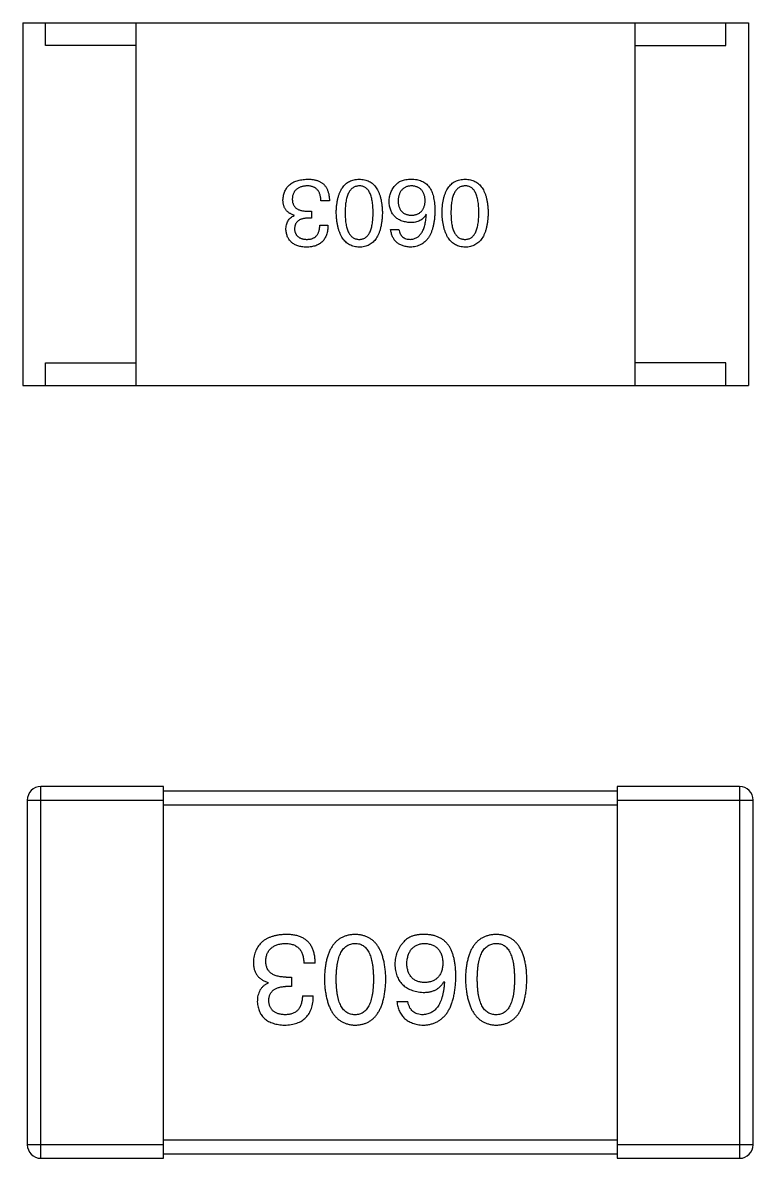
# Model space of a CAD drawing. Header units: millimetres. Extents: x 573 to 698, y 194 to 280.
# Drawn here: x 646.601 to 648.211, y 257.446 to 259.951 of the extents above; entities that cross this region are included whole.
import ezdxf

# ---------------------------------------------------------------- set-up
doc = ezdxf.new("R2010")
doc.units = ezdxf.units.MM
doc.header["$LTSCALE"] = 30.734
doc.layers.get('0').update_dxf_attribs({"linetype": 'CONTINUOUS'})

msp = doc.modelspace()

# ---------------------------------------------------------------- linework, layer by layer
at = {"color": 7, "linetype": 'Continuous'}
for p, q in [((646.6008, 259.9508), (646.6008, 259.1508)), ((646.6008, 259.9508), (648.2008, 259.9508)), ((646.6508, 259.9008), (646.6508, 259.9508)), ((646.8508, 259.1508), (646.8508, 259.9508)), ((647.9508, 259.1508), (647.9508, 259.9508)), ((648.1508, 259.9008), (648.1508, 259.9508)), ((648.2008, 259.9508), (648.2008, 259.1508)), ((646.8508, 259.9008), (646.6508, 259.9008)), ((647.9508, 259.9008), (648.1508, 259.9008)), ((647.2769, 259.558), (647.258, 259.558)), ((647.2285, 259.5351), (647.2375, 259.5351)), ((647.2375, 259.5351), (647.2375, 259.5195)), ((647.199, 259.5253), (647.199, 259.5261)), ((647.2375, 259.5195), (647.2277, 259.5195)), ((647.4904, 259.5269), (647.4896, 259.5277)), ((647.2556, 259.5039), (647.2736, 259.5039)), ((647.4117, 259.4949), (647.4297, 259.4949)), ((646.6508, 259.1508), (646.6508, 259.2008)), ((646.6508, 259.2008), (646.8508, 259.2008)), ((648.1508, 259.2008), (647.9508, 259.2008)), ((648.1508, 259.1508), (648.1508, 259.2008)), ((646.6008, 259.1508), (648.2008, 259.1508)), ((646.6409, 257.4456), (646.6409, 258.2656)), ((646.9109, 258.2656), (646.6409, 258.2656)), ((646.9109, 257.4456), (646.9109, 258.2656)), ((647.9109, 258.2556), (646.9109, 258.2556)), ((647.9109, 258.2656), (647.9109, 257.4456)), ((648.1809, 258.2656), (647.9109, 258.2656)), ((648.1809, 258.2656), (648.1809, 257.4456)), ((646.6109, 258.2356), (646.6109, 257.4756)), ((646.6109, 258.2356), (646.9109, 258.2356)), ((647.9109, 258.2356), (648.2109, 258.2356)), ((648.2109, 257.4756), (648.2109, 258.2356)), ((646.9109, 258.2256), (647.9109, 258.2256)), ((647.2457, 257.876), (647.2205, 257.876)), ((647.1418, 257.8323), (647.1418, 257.8334)), ((647.1812, 257.8454), (647.1932, 257.8454)), ((647.1932, 257.8454), (647.1932, 257.8246)), ((647.5292, 257.8355), (647.5303, 257.8344)), ((647.1932, 257.8246), (647.1801, 257.8246)), ((647.2173, 257.8038), (647.2413, 257.8038)), ((647.4254, 257.7918), (647.4494, 257.7918)), ((647.9109, 257.4856), (646.9109, 257.4856)), ((646.9109, 257.4756), (646.6109, 257.4756)), ((646.9109, 257.4556), (647.9109, 257.4556)), ((648.2109, 257.4756), (647.9109, 257.4756)), ((646.6409, 257.4456), (646.9109, 257.4456)), ((647.9109, 257.4456), (648.1809, 257.4456))]:
    msp.add_line(p, q, dxfattribs=at)
for centre, start, end in [((646.6409, 258.2356), 90, 180), ((648.1809, 258.2356), 0, 90), ((646.6409, 257.4756), 180, 270), ((648.1809, 257.4756), 270, 0)]:
    msp.add_arc(centre, 0.03, start, end, dxfattribs=at)
for points, knots in [([(647.1744, 259.5597), (647.1746, 259.5615), (647.1748, 259.565), (647.1757, 259.57), (647.1769, 259.5747), (647.1786, 259.5791), (647.1806, 259.5832), (647.183, 259.5869), (647.1858, 259.5903), (647.1889, 259.5934), (647.1925, 259.5961), (647.1964, 259.5984), (647.2007, 259.6005), (647.2054, 259.6022), (647.2104, 259.6035), (647.2158, 259.6046), (647.2217, 259.6053), (647.2257, 259.6055), (647.2277, 259.6056)], [0, 0, 0, 0, 0.068236, 0.132937, 0.194125, 0.253174, 0.310181, 0.365986, 0.421096, 0.476216, 0.532352, 0.590232, 0.649824, 0.71274, 0.778406, 0.848058, 0.921922, 1, 1, 1, 1]), ([(647.2269, 259.5908), (647.2257, 259.5907), (647.2233, 259.5906), (647.2198, 259.5901), (647.2166, 259.5894), (647.2136, 259.5885), (647.2108, 259.5874), (647.2082, 259.5861), (647.2058, 259.5846), (647.2037, 259.5829), (647.2018, 259.581), (647.2001, 259.5789), (647.1987, 259.5766), (647.1975, 259.5741), (647.1965, 259.5714), (647.1957, 259.5685), (647.1952, 259.5654), (647.195, 259.5632), (647.1949, 259.5621)], [0, 0, 0, 0, 0.076694, 0.149502, 0.218019, 0.283183, 0.345589, 0.405199, 0.462852, 0.519478, 0.575313, 0.630559, 0.687006, 0.744638, 0.804006, 0.866059, 0.931486, 1, 1, 1, 1]), ([(647.258, 259.558), (647.258, 259.5594), (647.2579, 259.5619), (647.2574, 259.5657), (647.2568, 259.5691), (647.2559, 259.5723), (647.2547, 259.5753), (647.2533, 259.578), (647.2517, 259.5805), (647.2499, 259.5827), (647.2478, 259.5846), (647.2455, 259.5863), (647.243, 259.5877), (647.2402, 259.5888), (647.2372, 259.5897), (647.234, 259.5904), (647.2305, 259.5908), (647.2281, 259.5908), (647.2269, 259.5908)], [0, 0, 0, 0, 0.07723, 0.149593, 0.217944, 0.282232, 0.34411, 0.402297, 0.458791, 0.513966, 0.568538, 0.623291, 0.679957, 0.737243, 0.798142, 0.86118, 0.928728, 1, 1, 1, 1]), ([(647.2277, 259.6056), (647.2291, 259.6056), (647.2318, 259.6055), (647.2358, 259.6053), (647.2395, 259.6049), (647.243, 259.6044), (647.2463, 259.6037), (647.2493, 259.6029), (647.2522, 259.6019), (647.2539, 259.6011), (647.2548, 259.6007)], [0, 0, 0, 0, 0.15115, 0.29371, 0.429149, 0.55661, 0.677302, 0.791017, 0.898045, 1, 1, 1, 1]), ([(647.2548, 259.6007), (647.2556, 259.6002), (647.2574, 259.5994), (647.2598, 259.5979), (647.2621, 259.5962), (647.2642, 259.5943), (647.2661, 259.5923), (647.2679, 259.5901), (647.2695, 259.5877), (647.271, 259.5851), (647.2723, 259.5823), (647.2735, 259.5794), (647.2744, 259.5763), (647.2752, 259.573), (647.2759, 259.5695), (647.2764, 259.5658), (647.2767, 259.562), (647.2768, 259.5594), (647.2769, 259.558)], [0, 0, 0, 0, 0.056906, 0.113264, 0.168825, 0.223843, 0.279195, 0.335267, 0.392098, 0.450414, 0.51054, 0.572219, 0.636652, 0.703156, 0.773102, 0.845505, 0.921063, 1, 1, 1, 1]), ([(647.2918, 259.5318), (647.2919, 259.5348), (647.2921, 259.5405), (647.2929, 259.5488), (647.294, 259.5565), (647.2955, 259.5637), (647.2974, 259.5703), (647.2996, 259.5763), (647.3022, 259.5818), (647.3052, 259.5867), (647.3086, 259.5911), (647.3123, 259.5949), (647.3165, 259.5981), (647.321, 259.6008), (647.3259, 259.6028), (647.3311, 259.6044), (647.3368, 259.6053), (647.3407, 259.6055), (647.3426, 259.6056)], [0, 0, 0, 0, 0.08769, 0.170218, 0.24749, 0.319818, 0.387758, 0.451391, 0.511445, 0.568185, 0.622681, 0.67526, 0.726746, 0.778428, 0.830764, 0.884397, 0.940866, 1, 1, 1, 1]), ([(647.3426, 259.5908), (647.3414, 259.5908), (647.3389, 259.5906), (647.3354, 259.5898), (647.332, 259.5886), (647.329, 259.5869), (647.3261, 259.5848), (647.3236, 259.5822), (647.3212, 259.5791), (647.3192, 259.5756), (647.3173, 259.5717), (647.3158, 259.5673), (647.3144, 259.5625), (647.3134, 259.5572), (647.3125, 259.5515), (647.3119, 259.5453), (647.3116, 259.5387), (647.3115, 259.5342), (647.3115, 259.5318)], [0, 0, 0, 0, 0.050879, 0.099377, 0.146973, 0.193618, 0.240619, 0.289461, 0.34047, 0.395283, 0.453059, 0.515633, 0.582666, 0.655287, 0.732971, 0.815933, 0.905166, 1, 1, 1, 1]), ([(647.3426, 259.6056), (647.3446, 259.6055), (647.3485, 259.6053), (647.3541, 259.6044), (647.3594, 259.6028), (647.3643, 259.6008), (647.3688, 259.5981), (647.373, 259.5949), (647.3767, 259.5911), (647.38, 259.5867), (647.3831, 259.5818), (647.3857, 259.5763), (647.3879, 259.5703), (647.3898, 259.5637), (647.3913, 259.5565), (647.3924, 259.5488), (647.3932, 259.5405), (647.3934, 259.5348), (647.3935, 259.5318)], [0, 0, 0, 0, 0.059135, 0.115606, 0.169241, 0.221578, 0.273261, 0.324749, 0.377329, 0.431642, 0.488541, 0.548597, 0.612232, 0.680174, 0.752504, 0.829777, 0.912307, 1, 1, 1, 1]), ([(647.373, 259.5318), (647.373, 259.5342), (647.3729, 259.5388), (647.3725, 259.5455), (647.372, 259.5517), (647.3712, 259.5575), (647.3701, 259.5628), (647.3688, 259.5677), (647.3673, 259.5721), (647.3655, 259.576), (647.3635, 259.5795), (647.3612, 259.5825), (647.3587, 259.5851), (647.356, 259.5872), (647.353, 259.5889), (647.3497, 259.59), (647.3463, 259.5907), (647.3439, 259.5908), (647.3426, 259.5908)], [0, 0, 0, 0, 0.096457, 0.187288, 0.27178, 0.350132, 0.423455, 0.491343, 0.554037, 0.612253, 0.666313, 0.717038, 0.764921, 0.811214, 0.856775, 0.902988, 0.950234, 1, 1, 1, 1]), ([(647.4084, 259.5564), (647.4085, 259.5582), (647.4086, 259.5616), (647.4092, 259.5667), (647.4104, 259.5716), (647.412, 259.5763), (647.4141, 259.5809), (647.4166, 259.5852), (647.4197, 259.5894), (647.422, 259.592), (647.4232, 259.5933)], [0, 0, 0, 0, 0.12904, 0.253809, 0.377066, 0.499122, 0.621469, 0.744665, 0.870607, 1, 1, 1, 1]), ([(647.4232, 259.5933), (647.4241, 259.5943), (647.426, 259.5965), (647.4295, 259.5991), (647.4334, 259.6013), (647.4378, 259.603), (647.4427, 259.6044), (647.448, 259.6052), (647.4539, 259.6057), (647.4579, 259.6056), (647.46, 259.6056)], [0, 0, 0, 0, 0.105033, 0.21147, 0.321511, 0.438526, 0.563605, 0.698055, 0.843218, 1, 1, 1, 1]), ([(647.4568, 259.5908), (647.4557, 259.5907), (647.4535, 259.5906), (647.4504, 259.59), (647.4475, 259.5892), (647.4448, 259.5882), (647.4423, 259.5869), (647.44, 259.5854), (647.4379, 259.5836), (647.436, 259.5816), (647.4343, 259.5794), (647.4328, 259.5769), (647.4315, 259.5742), (647.4304, 259.5713), (647.4295, 259.5681), (647.4289, 259.5647), (647.4283, 259.561), (647.4282, 259.5585), (647.4281, 259.5572)], [0, 0, 0, 0, 0.066682, 0.130303, 0.190802, 0.248749, 0.30534, 0.361219, 0.415721, 0.471765, 0.528279, 0.586428, 0.64659, 0.710143, 0.776461, 0.846692, 0.921137, 1, 1, 1, 1]), ([(647.4879, 259.558), (647.4878, 259.5593), (647.4877, 259.5619), (647.4871, 259.5655), (647.4864, 259.5689), (647.4854, 259.572), (647.4843, 259.575), (647.4828, 259.5776), (647.4812, 259.5801), (647.4793, 259.5822), (647.4773, 259.5842), (647.475, 259.5859), (647.4725, 259.5873), (647.4698, 259.5885), (647.4668, 259.5895), (647.4637, 259.5902), (647.4603, 259.5907), (647.458, 259.5908), (647.4568, 259.5908)], [0, 0, 0, 0, 0.076467, 0.148148, 0.216496, 0.280559, 0.342274, 0.401168, 0.458322, 0.514073, 0.569257, 0.62465, 0.68124, 0.739113, 0.799947, 0.862804, 0.929597, 1, 1, 1, 1]), ([(647.46, 259.6056), (647.4621, 259.6055), (647.4661, 259.6052), (647.4719, 259.6041), (647.4774, 259.6026), (647.4824, 259.6004), (647.4871, 259.5976), (647.4913, 259.5943), (647.4953, 259.5904), (647.4975, 259.5874), (647.4986, 259.5859)], [0, 0, 0, 0, 0.137449, 0.267856, 0.393219, 0.514735, 0.63397, 0.753734, 0.874967, 1, 1, 1, 1]), ([(647.4986, 259.5859), (647.4994, 259.5843), (647.5012, 259.5811), (647.5034, 259.5759), (647.5052, 259.5702), (647.5066, 259.5641), (647.5078, 259.5575), (647.5086, 259.5504), (647.5092, 259.5429), (647.5092, 259.5377), (647.5092, 259.5351)], [0, 0, 0, 0, 0.101889, 0.209155, 0.322694, 0.442863, 0.569758, 0.70479, 0.848502, 1, 1, 1, 1]), ([(647.525, 259.5318), (647.5251, 259.5348), (647.5253, 259.5405), (647.526, 259.5488), (647.5271, 259.5565), (647.5287, 259.5637), (647.5305, 259.5703), (647.5328, 259.5763), (647.5354, 259.5818), (647.5384, 259.5867), (647.5417, 259.5911), (647.5455, 259.5949), (647.5496, 259.5981), (647.5542, 259.6008), (647.559, 259.6028), (647.5643, 259.6044), (647.5699, 259.6053), (647.5738, 259.6055), (647.5758, 259.6056)], [0, 0, 0, 0, 0.08769, 0.170218, 0.24749, 0.319818, 0.387758, 0.451391, 0.511445, 0.568185, 0.622681, 0.67526, 0.726746, 0.778428, 0.830764, 0.884397, 0.940866, 1, 1, 1, 1]), ([(647.5758, 259.5908), (647.5745, 259.5908), (647.5721, 259.5906), (647.5685, 259.5898), (647.5652, 259.5886), (647.5621, 259.5869), (647.5593, 259.5848), (647.5567, 259.5822), (647.5544, 259.5791), (647.5523, 259.5756), (647.5505, 259.5717), (647.5489, 259.5673), (647.5476, 259.5625), (647.5465, 259.5572), (647.5457, 259.5515), (647.5451, 259.5453), (647.5447, 259.5387), (647.5447, 259.5342), (647.5447, 259.5318)], [0, 0, 0, 0, 0.050879, 0.099377, 0.146973, 0.193618, 0.240619, 0.289461, 0.34047, 0.395283, 0.453059, 0.515633, 0.582666, 0.655287, 0.732971, 0.815933, 0.905166, 1, 1, 1, 1]), ([(647.5758, 259.6056), (647.5778, 259.6055), (647.5817, 259.6053), (647.5873, 259.6044), (647.5925, 259.6028), (647.5974, 259.6008), (647.602, 259.5981), (647.6061, 259.5949), (647.6099, 259.5911), (647.6132, 259.5867), (647.6162, 259.5818), (647.6188, 259.5763), (647.6211, 259.5703), (647.6229, 259.5637), (647.6245, 259.5565), (647.6255, 259.5488), (647.6263, 259.5405), (647.6265, 259.5348), (647.6266, 259.5318)], [0, 0, 0, 0, 0.059135, 0.115606, 0.169241, 0.221578, 0.273261, 0.324749, 0.377329, 0.431642, 0.488541, 0.548597, 0.612232, 0.680174, 0.752504, 0.829777, 0.912307, 1, 1, 1, 1]), ([(647.6061, 259.5318), (647.6061, 259.5342), (647.6061, 259.5388), (647.6057, 259.5455), (647.6051, 259.5517), (647.6043, 259.5575), (647.6032, 259.5628), (647.602, 259.5677), (647.6004, 259.5721), (647.5986, 259.576), (647.5966, 259.5795), (647.5944, 259.5825), (647.5919, 259.5851), (647.5891, 259.5872), (647.5861, 259.5889), (647.5829, 259.59), (647.5794, 259.5907), (647.577, 259.5908), (647.5758, 259.5908)], [0, 0, 0, 0, 0.096457, 0.187288, 0.27178, 0.350132, 0.423455, 0.491343, 0.554037, 0.612253, 0.666313, 0.717038, 0.764921, 0.811214, 0.856775, 0.902988, 0.950234, 1, 1, 1, 1]), ([(647.199, 259.5261), (647.198, 259.5264), (647.1961, 259.527), (647.1933, 259.5281), (647.1907, 259.5295), (647.1883, 259.5309), (647.1861, 259.5325), (647.184, 259.5342), (647.1822, 259.5361), (647.1805, 259.5381), (647.1791, 259.5403), (647.1778, 259.5427), (647.1768, 259.5451), (647.1759, 259.5478), (647.1752, 259.5505), (647.1748, 259.5535), (647.1745, 259.5565), (647.1744, 259.5586), (647.1744, 259.5597)], [0, 0, 0, 0, 0.069445, 0.136039, 0.200011, 0.261745, 0.322328, 0.381403, 0.438864, 0.496655, 0.554398, 0.612391, 0.672266, 0.733005, 0.79604, 0.861293, 0.928785, 1, 1, 1, 1]), ([(647.1949, 259.5621), (647.1949, 259.561), (647.195, 259.5589), (647.1954, 259.5558), (647.1961, 259.553), (647.197, 259.5503), (647.1981, 259.5479), (647.1996, 259.5456), (647.2013, 259.5436), (647.2033, 259.5418), (647.2056, 259.5402), (647.2081, 259.5388), (647.2108, 259.5377), (647.2139, 259.5367), (647.2172, 259.536), (647.2207, 259.5355), (647.2245, 259.5351), (647.2272, 259.5351), (647.2285, 259.5351)], [0, 0, 0, 0, 0.066518, 0.129194, 0.188613, 0.245254, 0.300032, 0.353805, 0.407079, 0.461108, 0.516272, 0.574141, 0.634837, 0.699275, 0.767504, 0.840272, 0.917505, 1, 1, 1, 1]), ([(647.4576, 259.5261), (647.4587, 259.5261), (647.461, 259.5262), (647.4643, 259.5267), (647.4674, 259.5274), (647.4702, 259.5283), (647.4729, 259.5295), (647.4753, 259.5309), (647.4775, 259.5326), (647.4795, 259.5345), (647.4814, 259.5366), (647.4829, 259.5389), (647.4843, 259.5415), (647.4855, 259.5444), (647.4864, 259.5475), (647.4872, 259.5508), (647.4877, 259.5543), (647.4878, 259.5568), (647.4879, 259.558)], [0, 0, 0, 0, 0.070453, 0.136523, 0.199866, 0.260392, 0.318446, 0.374657, 0.430182, 0.485556, 0.541071, 0.598396, 0.657208, 0.718642, 0.783247, 0.851631, 0.923928, 1, 1, 1, 1]), ([(647.4551, 259.5097), (647.4533, 259.5099), (647.4497, 259.5102), (647.4446, 259.5111), (647.4398, 259.5122), (647.4353, 259.5138), (647.4312, 259.5156), (647.4274, 259.5177), (647.424, 259.5202), (647.4209, 259.523), (647.4181, 259.526), (647.4157, 259.5295), (647.4136, 259.5332), (647.4118, 259.5372), (647.4105, 259.5416), (647.4094, 259.5462), (647.4087, 259.5512), (647.4085, 259.5546), (647.4084, 259.5564)], [0, 0, 0, 0, 0.074228, 0.144548, 0.211288, 0.274576, 0.335162, 0.393915, 0.450599, 0.506657, 0.562409, 0.618617, 0.676096, 0.735061, 0.79654, 0.860906, 0.928473, 1, 1, 1, 1]), ([(647.4281, 259.5572), (647.4282, 259.556), (647.4283, 259.5536), (647.4288, 259.5502), (647.4296, 259.5469), (647.4305, 259.5439), (647.4316, 259.5412), (647.4329, 259.5386), (647.4345, 259.5363), (647.4362, 259.5342), (647.4382, 259.5324), (647.4404, 259.5308), (647.4427, 259.5294), (647.4453, 259.5283), (647.4481, 259.5274), (647.4511, 259.5267), (647.4543, 259.5262), (647.4565, 259.5261), (647.4576, 259.5261)], [0, 0, 0, 0, 0.076288, 0.14871, 0.216387, 0.281386, 0.342528, 0.402111, 0.4591, 0.514852, 0.569974, 0.625644, 0.682226, 0.740156, 0.800362, 0.863471, 0.930116, 1, 1, 1, 1]), ([(647.5092, 259.5351), (647.5091, 259.5319), (647.5089, 259.5258), (647.5081, 259.517), (647.507, 259.5087), (647.5053, 259.5011), (647.5034, 259.494), (647.501, 259.4875), (647.4982, 259.4816), (647.495, 259.4763), (647.4914, 259.4716), (647.4874, 259.4675), (647.483, 259.4639), (647.4782, 259.4611), (647.473, 259.4588), (647.4674, 259.4571), (647.4614, 259.456), (647.4572, 259.4557), (647.4551, 259.4556)], [0, 0, 0, 0, 0.087517, 0.169686, 0.246944, 0.319347, 0.387088, 0.450961, 0.511075, 0.567974, 0.622351, 0.675039, 0.726853, 0.778688, 0.83093, 0.884738, 0.941043, 1, 1, 1, 1]), ([(647.181, 259.4941), (647.181, 259.4959), (647.1811, 259.4995), (647.182, 259.5046), (647.1834, 259.5092), (647.1854, 259.5134), (647.1879, 259.5171), (647.1911, 259.5204), (647.1948, 259.5231), (647.1976, 259.5245), (647.199, 259.5253)], [0, 0, 0, 0, 0.143686, 0.277942, 0.40333, 0.521785, 0.638573, 0.755208, 0.874773, 1, 1, 1, 1]), ([(647.2277, 259.5195), (647.2266, 259.5195), (647.2245, 259.5194), (647.2214, 259.519), (647.2185, 259.5185), (647.2158, 259.5178), (647.2134, 259.5169), (647.2111, 259.5158), (647.2091, 259.5146), (647.2072, 259.5132), (647.2055, 259.5116), (647.2041, 259.5099), (647.2029, 259.5079), (647.2018, 259.5058), (647.201, 259.5036), (647.2004, 259.5011), (647.2, 259.4985), (647.1999, 259.4967), (647.1998, 259.4957)], [0, 0, 0, 0, 0.079415, 0.154091, 0.22508, 0.29186, 0.355026, 0.415127, 0.472418, 0.528511, 0.583551, 0.638361, 0.693547, 0.750023, 0.807857, 0.868401, 0.932259, 1, 1, 1, 1]), ([(647.3426, 259.4556), (647.3407, 259.4557), (647.3369, 259.4559), (647.3313, 259.457), (647.3261, 259.4587), (647.3213, 259.4608), (647.3168, 259.4636), (647.3127, 259.467), (647.309, 259.471), (647.3056, 259.4755), (647.3026, 259.4806), (647.3, 259.4862), (647.2977, 259.4924), (647.2958, 259.4992), (647.2943, 259.5066), (647.2931, 259.5145), (647.2922, 259.5229), (647.292, 259.5288), (647.2918, 259.5318)], [0, 0, 0, 0, 0.057415, 0.112361, 0.16496, 0.216437, 0.267441, 0.318839, 0.371478, 0.426325, 0.483626, 0.544235, 0.608673, 0.677374, 0.750405, 0.828394, 0.911525, 1, 1, 1, 1]), ([(647.3115, 259.5318), (647.3115, 259.5294), (647.3116, 259.5248), (647.3119, 259.5181), (647.3125, 259.5119), (647.3134, 259.5061), (647.3145, 259.5008), (647.3158, 259.4959), (647.3174, 259.4915), (647.3192, 259.4876), (647.3213, 259.4841), (647.3236, 259.4811), (647.3262, 259.4785), (647.3289, 259.4764), (647.332, 259.4748), (647.3354, 259.4736), (647.3389, 259.4729), (647.3414, 259.4728), (647.3426, 259.4728)], [0, 0, 0, 0, 0.095719, 0.185854, 0.269738, 0.347952, 0.420315, 0.487894, 0.550245, 0.608186, 0.662454, 0.713283, 0.761375, 0.808209, 0.854301, 0.901312, 0.949396, 1, 1, 1, 1]), ([(647.3426, 259.4728), (647.3439, 259.4728), (647.3463, 259.4729), (647.3497, 259.4736), (647.353, 259.4748), (647.356, 259.4764), (647.3587, 259.4785), (647.3612, 259.4811), (647.3635, 259.4841), (647.3655, 259.4876), (647.3673, 259.4915), (647.3688, 259.4959), (647.3701, 259.5008), (647.3712, 259.5061), (647.372, 259.5119), (647.3725, 259.5181), (647.3729, 259.5248), (647.373, 259.5294), (647.373, 259.5318)], [0, 0, 0, 0, 0.049764, 0.097007, 0.143217, 0.188577, 0.235116, 0.282997, 0.333719, 0.387776, 0.445989, 0.508679, 0.576563, 0.649481, 0.728235, 0.812722, 0.903548, 1, 1, 1, 1]), ([(647.3935, 259.5318), (647.3934, 259.5288), (647.3932, 259.5229), (647.3924, 259.5143), (647.3913, 259.5063), (647.3898, 259.4989), (647.3879, 259.4921), (647.3857, 259.4858), (647.3831, 259.4802), (647.3801, 259.4751), (647.3767, 259.4706), (647.373, 259.4666), (647.3688, 259.4633), (647.3643, 259.4605), (647.3594, 259.4584), (647.3542, 259.4568), (647.3485, 259.4558), (647.3446, 259.4557), (647.3426, 259.4556)], [0, 0, 0, 0, 0.088823, 0.172287, 0.250296, 0.323438, 0.392244, 0.456221, 0.516635, 0.573871, 0.628, 0.680335, 0.731489, 0.782557, 0.834044, 0.886738, 0.942089, 1, 1, 1, 1]), ([(647.4896, 259.5277), (647.4887, 259.5263), (647.487, 259.5235), (647.4838, 259.5197), (647.4802, 259.5166), (647.476, 259.514), (647.4714, 259.5121), (647.4664, 259.5107), (647.4609, 259.5098), (647.4571, 259.5097), (647.4551, 259.5097)], [0, 0, 0, 0, 0.122276, 0.239997, 0.35611, 0.473903, 0.59404, 0.720428, 0.855383, 1, 1, 1, 1]), ([(647.4551, 259.4728), (647.4564, 259.4729), (647.459, 259.4731), (647.4626, 259.474), (647.4661, 259.4751), (647.4693, 259.4768), (647.4724, 259.4787), (647.4751, 259.4811), (647.4777, 259.484), (647.48, 259.4871), (647.4821, 259.4908), (647.484, 259.4948), (647.4856, 259.4991), (647.487, 259.5039), (647.4882, 259.5091), (647.4892, 259.5147), (647.4899, 259.5207), (647.4902, 259.5248), (647.4904, 259.5269)], [0, 0, 0, 0, 0.054741, 0.107075, 0.158339, 0.208382, 0.258772, 0.310045, 0.362765, 0.417822, 0.475982, 0.537466, 0.602901, 0.673037, 0.747247, 0.826291, 0.910782, 1, 1, 1, 1]), ([(647.5758, 259.4556), (647.5738, 259.4557), (647.57, 259.4559), (647.5645, 259.457), (647.5593, 259.4587), (647.5544, 259.4608), (647.55, 259.4636), (647.5459, 259.467), (647.5422, 259.471), (647.5388, 259.4755), (647.5358, 259.4806), (647.5331, 259.4862), (647.5309, 259.4924), (647.529, 259.4992), (647.5274, 259.5066), (647.5262, 259.5145), (647.5254, 259.5229), (647.5251, 259.5288), (647.525, 259.5318)], [0, 0, 0, 0, 0.057415, 0.112361, 0.16496, 0.216437, 0.267441, 0.318839, 0.371478, 0.426325, 0.483626, 0.544235, 0.608673, 0.677374, 0.750405, 0.828394, 0.911525, 1, 1, 1, 1]), ([(647.5447, 259.5318), (647.5447, 259.5294), (647.5447, 259.5248), (647.5451, 259.5181), (647.5457, 259.5119), (647.5465, 259.5061), (647.5476, 259.5008), (647.5489, 259.4959), (647.5505, 259.4915), (647.5523, 259.4876), (647.5544, 259.4841), (647.5567, 259.4811), (647.5593, 259.4785), (647.5621, 259.4764), (647.5652, 259.4748), (647.5685, 259.4736), (647.5721, 259.4729), (647.5745, 259.4728), (647.5758, 259.4728)], [0, 0, 0, 0, 0.095719, 0.185854, 0.269738, 0.347952, 0.420315, 0.487894, 0.550245, 0.608186, 0.662454, 0.713283, 0.761375, 0.808209, 0.854301, 0.901312, 0.949396, 1, 1, 1, 1]), ([(647.5758, 259.4728), (647.577, 259.4728), (647.5794, 259.4729), (647.5829, 259.4736), (647.5861, 259.4748), (647.5891, 259.4764), (647.5919, 259.4785), (647.5944, 259.4811), (647.5966, 259.4841), (647.5986, 259.4876), (647.6004, 259.4915), (647.602, 259.4959), (647.6032, 259.5008), (647.6043, 259.5061), (647.6051, 259.5119), (647.6057, 259.5181), (647.6061, 259.5248), (647.6061, 259.5294), (647.6061, 259.5318)], [0, 0, 0, 0, 0.049764, 0.097007, 0.143217, 0.188577, 0.235116, 0.282997, 0.333719, 0.387776, 0.445989, 0.508679, 0.576563, 0.649481, 0.728235, 0.812722, 0.903548, 1, 1, 1, 1]), ([(647.6266, 259.5318), (647.6265, 259.5288), (647.6263, 259.5229), (647.6256, 259.5143), (647.6245, 259.5063), (647.6229, 259.4989), (647.6211, 259.4921), (647.6188, 259.4858), (647.6162, 259.4802), (647.6132, 259.4751), (647.6099, 259.4706), (647.6061, 259.4666), (647.602, 259.4633), (647.5975, 259.4605), (647.5926, 259.4584), (647.5873, 259.4568), (647.5817, 259.4558), (647.5778, 259.4557), (647.5758, 259.4556)], [0, 0, 0, 0, 0.088823, 0.172287, 0.250296, 0.323438, 0.392244, 0.456221, 0.516635, 0.573871, 0.628, 0.680335, 0.731489, 0.782557, 0.834044, 0.886738, 0.942089, 1, 1, 1, 1]), ([(647.2261, 259.4556), (647.2243, 259.4557), (647.221, 259.4558), (647.2161, 259.4565), (647.2116, 259.4573), (647.2073, 259.4586), (647.2034, 259.46), (647.1998, 259.4617), (647.1965, 259.4637), (647.1935, 259.466), (647.1908, 259.4685), (647.1884, 259.4714), (647.1864, 259.4745), (647.1846, 259.4779), (647.1833, 259.4815), (647.1822, 259.4855), (647.1814, 259.4897), (647.1811, 259.4926), (647.181, 259.4941)], [0, 0, 0, 0, 0.077845, 0.151584, 0.221397, 0.287366, 0.350104, 0.410398, 0.467998, 0.524388, 0.579979, 0.635152, 0.690917, 0.747936, 0.806661, 0.867861, 0.932479, 1, 1, 1, 1]), ([(647.1998, 259.4957), (647.1999, 259.4949), (647.2001, 259.4931), (647.2006, 259.4906), (647.2012, 259.4882), (647.2021, 259.486), (647.2031, 259.484), (647.2044, 259.4821), (647.2058, 259.4804), (647.2074, 259.4789), (647.2092, 259.4775), (647.2112, 259.4764), (647.2133, 259.4753), (647.2157, 259.4745), (647.2182, 259.4738), (647.221, 259.4733), (647.2239, 259.4729), (647.2259, 259.4728), (647.2269, 259.4728)], [0, 0, 0, 0, 0.067655, 0.132224, 0.194132, 0.253145, 0.309858, 0.366002, 0.421361, 0.47702, 0.532632, 0.590536, 0.65067, 0.713258, 0.779588, 0.848803, 0.921949, 1, 1, 1, 1]), ([(647.2736, 259.5039), (647.2736, 259.502), (647.2734, 259.4983), (647.2728, 259.4929), (647.2718, 259.4878), (647.2704, 259.4831), (647.2687, 259.4788), (647.2666, 259.4749), (647.2642, 259.4712), (647.2614, 259.468), (647.2582, 259.4652), (647.2547, 259.4627), (647.2508, 259.4606), (647.2465, 259.4588), (647.2419, 259.4574), (647.2369, 259.4565), (647.2316, 259.4558), (647.228, 259.4556), (647.2261, 259.4556)], [0, 0, 0, 0, 0.074804, 0.144899, 0.211458, 0.274554, 0.334363, 0.392059, 0.448123, 0.503024, 0.558154, 0.613471, 0.670844, 0.729926, 0.792003, 0.857405, 0.926768, 1, 1, 1, 1]), ([(647.2269, 259.4728), (647.228, 259.4728), (647.2302, 259.4729), (647.2334, 259.4732), (647.2364, 259.4738), (647.2391, 259.4747), (647.2417, 259.4758), (647.244, 259.4771), (647.2461, 259.4787), (647.248, 259.4806), (647.2497, 259.4826), (647.2512, 259.485), (647.2525, 259.4875), (647.2535, 259.4904), (647.2544, 259.4934), (647.255, 259.4967), (647.2554, 259.5003), (647.2555, 259.5027), (647.2556, 259.5039)], [0, 0, 0, 0, 0.069877, 0.136363, 0.198671, 0.257968, 0.315462, 0.370709, 0.425568, 0.479847, 0.535753, 0.592303, 0.651386, 0.713311, 0.778642, 0.84836, 0.921866, 1, 1, 1, 1]), ([(647.4551, 259.4556), (647.4535, 259.4557), (647.4504, 259.456), (647.4459, 259.4567), (647.4417, 259.4576), (647.4377, 259.4589), (647.434, 259.4604), (647.4306, 259.4622), (647.4274, 259.4643), (647.4245, 259.4666), (647.422, 259.4692), (647.4197, 259.4721), (647.4176, 259.4752), (647.4159, 259.4786), (647.4144, 259.4823), (647.4132, 259.4863), (647.4122, 259.4905), (647.4119, 259.4934), (647.4117, 259.4949)], [0, 0, 0, 0, 0.073784, 0.144317, 0.211047, 0.274818, 0.336501, 0.395724, 0.453465, 0.510016, 0.566585, 0.622844, 0.680328, 0.739335, 0.800408, 0.863904, 0.93053, 1, 1, 1, 1]), ([(647.4297, 259.4949), (647.4301, 259.4932), (647.4308, 259.4899), (647.4327, 259.4853), (647.4351, 259.4814), (647.438, 259.4782), (647.4415, 259.4758), (647.4456, 259.474), (647.4502, 259.4729), (647.4534, 259.4729), (647.4551, 259.4728)], [0, 0, 0, 0, 0.1439, 0.274233, 0.394478, 0.509388, 0.621911, 0.738504, 0.863414, 1, 1, 1, 1]), ([(647.1801, 257.9394), (647.1774, 257.9392), (647.172, 257.939), (647.1643, 257.9381), (647.1571, 257.9366), (647.1503, 257.9348), (647.1441, 257.9326), (647.1384, 257.9298), (647.1331, 257.9267), (647.1284, 257.9231), (647.1242, 257.919), (647.1205, 257.9145), (647.1173, 257.9095), (647.1146, 257.9041), (647.1124, 257.8982), (647.1108, 257.8919), (647.1096, 257.8852), (647.1092, 257.8806), (647.1091, 257.8782)], [0, 0, 0, 0, 0.078078, 0.151942, 0.221594, 0.28726, 0.350176, 0.409768, 0.467648, 0.523784, 0.578904, 0.634014, 0.689819, 0.746826, 0.805875, 0.867063, 0.931764, 1, 1, 1, 1]), ([(647.2162, 257.9328), (647.215, 257.9333), (647.2127, 257.9344), (647.2089, 257.9357), (647.2049, 257.9369), (647.2005, 257.9377), (647.1958, 257.9385), (647.1909, 257.939), (647.1856, 257.9393), (647.182, 257.9393), (647.1801, 257.9394)], [0, 0, 0, 0, 0.101955, 0.208983, 0.322698, 0.44339, 0.570851, 0.70629, 0.84885, 1, 1, 1, 1]), ([(647.2457, 257.876), (647.2456, 257.8778), (647.2455, 257.8812), (647.245, 257.8864), (647.2443, 257.8912), (647.2435, 257.8959), (647.2424, 257.9003), (647.2411, 257.9044), (647.2395, 257.9083), (647.2378, 257.912), (647.2359, 257.9155), (647.2337, 257.9187), (647.2313, 257.9217), (647.2287, 257.9244), (647.2259, 257.9269), (647.2229, 257.9291), (647.2196, 257.9311), (647.2173, 257.9323), (647.2162, 257.9328)], [0, 0, 0, 0, 0.078937, 0.154495, 0.226898, 0.296844, 0.363348, 0.427781, 0.48946, 0.549586, 0.607902, 0.664733, 0.720805, 0.776157, 0.831175, 0.886736, 0.943094, 1, 1, 1, 1]), ([(647.3333, 257.9394), (647.3307, 257.9392), (647.3255, 257.939), (647.318, 257.9378), (647.311, 257.9357), (647.3045, 257.933), (647.2985, 257.9294), (647.2929, 257.9251), (647.2879, 257.92), (647.2834, 257.9142), (647.2794, 257.9076), (647.276, 257.9003), (647.273, 257.8923), (647.2705, 257.8835), (647.2685, 257.8739), (647.267, 257.8636), (647.266, 257.8526), (647.2657, 257.8449), (647.2656, 257.841)], [0, 0, 0, 0, 0.059134, 0.115603, 0.169236, 0.221572, 0.273254, 0.32474, 0.377319, 0.431815, 0.488555, 0.548609, 0.612242, 0.680182, 0.75251, 0.829782, 0.91231, 1, 1, 1, 1]), ([(647.4011, 257.841), (647.401, 257.8449), (647.4007, 257.8526), (647.3997, 257.8636), (647.3982, 257.8739), (647.3962, 257.8835), (647.3937, 257.8923), (647.3907, 257.9003), (647.3873, 257.9077), (647.3832, 257.9142), (647.3788, 257.9201), (647.3738, 257.9251), (647.3682, 257.9294), (647.3622, 257.933), (647.3557, 257.9357), (647.3487, 257.9378), (647.3412, 257.939), (647.336, 257.9392), (647.3333, 257.9394)], [0, 0, 0, 0, 0.087693, 0.170223, 0.247496, 0.319826, 0.387768, 0.451403, 0.511459, 0.568358, 0.622671, 0.675251, 0.726739, 0.778422, 0.830759, 0.884394, 0.940865, 1, 1, 1, 1]), ([(647.4899, 257.9394), (647.4871, 257.9394), (647.4817, 257.9395), (647.4739, 257.9389), (647.4667, 257.9377), (647.4602, 257.936), (647.4543, 257.9336), (647.4491, 257.9307), (647.4445, 257.9272), (647.4419, 257.9244), (647.4407, 257.923)], [0, 0, 0, 0, 0.156782, 0.301945, 0.436395, 0.561474, 0.678489, 0.78853, 0.894967, 1, 1, 1, 1]), ([(647.5412, 257.9131), (647.5398, 257.9151), (647.5368, 257.9191), (647.5316, 257.9243), (647.5259, 257.9287), (647.5197, 257.9324), (647.513, 257.9353), (647.5057, 257.9374), (647.498, 257.9389), (647.4926, 257.9392), (647.4899, 257.9394)], [0, 0, 0, 0, 0.125033, 0.246266, 0.36603, 0.485265, 0.606781, 0.732144, 0.862551, 1, 1, 1, 1]), ([(647.6442, 257.9394), (647.6416, 257.9392), (647.6364, 257.939), (647.6289, 257.9378), (647.6219, 257.9357), (647.6154, 257.933), (647.6093, 257.9294), (647.6038, 257.9251), (647.5988, 257.92), (647.5943, 257.9142), (647.5903, 257.9076), (647.5868, 257.9003), (647.5839, 257.8923), (647.5814, 257.8835), (647.5793, 257.8739), (647.5779, 257.8636), (647.5769, 257.8526), (647.5766, 257.8449), (647.5765, 257.841)], [0, 0, 0, 0, 0.059134, 0.115603, 0.169236, 0.221572, 0.273254, 0.32474, 0.377319, 0.431815, 0.488555, 0.548609, 0.612242, 0.680182, 0.75251, 0.829782, 0.91231, 1, 1, 1, 1]), ([(647.712, 257.841), (647.7118, 257.8449), (647.7116, 257.8526), (647.7106, 257.8636), (647.7091, 257.8739), (647.7071, 257.8835), (647.7046, 257.8923), (647.7016, 257.9003), (647.6981, 257.9077), (647.6941, 257.9142), (647.6896, 257.9201), (647.6846, 257.9251), (647.6791, 257.9294), (647.6731, 257.933), (647.6666, 257.9357), (647.6595, 257.9378), (647.652, 257.939), (647.6469, 257.9392), (647.6442, 257.9394)], [0, 0, 0, 0, 0.087693, 0.170223, 0.247496, 0.319826, 0.387768, 0.451403, 0.511459, 0.568358, 0.622671, 0.675251, 0.726739, 0.778422, 0.830759, 0.884394, 0.940865, 1, 1, 1, 1]), ([(647.1364, 257.8814), (647.1365, 257.8829), (647.1367, 257.8858), (647.1375, 257.8899), (647.1384, 257.8938), (647.1398, 257.8973), (647.1414, 257.9007), (647.1433, 257.9038), (647.1456, 257.9065), (647.1481, 257.9091), (647.1509, 257.9114), (647.1541, 257.9134), (647.1575, 257.9151), (647.1612, 257.9166), (647.1653, 257.9177), (647.1696, 257.9187), (647.1742, 257.9194), (647.1774, 257.9196), (647.179, 257.9197)], [0, 0, 0, 0, 0.068514, 0.133941, 0.195994, 0.255362, 0.312994, 0.369441, 0.424687, 0.480522, 0.537148, 0.594801, 0.654411, 0.716817, 0.781981, 0.850498, 0.923306, 1, 1, 1, 1]), ([(647.179, 257.9197), (647.1806, 257.9197), (647.1838, 257.9196), (647.1884, 257.9191), (647.1927, 257.9182), (647.1967, 257.917), (647.2004, 257.9155), (647.2038, 257.9136), (647.2069, 257.9114), (647.2097, 257.9088), (647.2121, 257.9059), (647.2143, 257.9026), (647.2161, 257.899), (647.2176, 257.8951), (647.2188, 257.8908), (647.2197, 257.8861), (647.2203, 257.8812), (647.2205, 257.8777), (647.2205, 257.876)], [0, 0, 0, 0, 0.071272, 0.13882, 0.201858, 0.262757, 0.320043, 0.376709, 0.431462, 0.486034, 0.541209, 0.597703, 0.65589, 0.717768, 0.782056, 0.850407, 0.92277, 1, 1, 1, 1]), ([(647.2918, 257.841), (647.2918, 257.8441), (647.2919, 257.8502), (647.2924, 257.859), (647.2932, 257.8672), (647.2943, 257.8749), (647.2957, 257.8819), (647.2975, 257.8883), (647.2996, 257.8942), (647.3021, 257.8994), (647.3048, 257.9041), (647.3079, 257.9081), (647.3113, 257.9116), (647.3151, 257.9144), (647.3192, 257.9167), (647.3236, 257.9184), (647.3284, 257.9194), (647.3317, 257.9196), (647.3333, 257.9197)], [0, 0, 0, 0, 0.094834, 0.184067, 0.267029, 0.344713, 0.417334, 0.484367, 0.546941, 0.604717, 0.65953, 0.710539, 0.759381, 0.806382, 0.853027, 0.900623, 0.949121, 1, 1, 1, 1]), ([(647.3333, 257.9197), (647.335, 257.9196), (647.3382, 257.9195), (647.3428, 257.9186), (647.3471, 257.9171), (647.3511, 257.9148), (647.3548, 257.9121), (647.3581, 257.9086), (647.3611, 257.9046), (647.3638, 257.8999), (647.3662, 257.8947), (647.3683, 257.8888), (647.3699, 257.8823), (647.3714, 257.8753), (647.3725, 257.8676), (647.3732, 257.8593), (647.3737, 257.8503), (647.3738, 257.8442), (647.3738, 257.841)], [0, 0, 0, 0, 0.049766, 0.097012, 0.143225, 0.188786, 0.235079, 0.282962, 0.333687, 0.387747, 0.445963, 0.508657, 0.576545, 0.649868, 0.72822, 0.812712, 0.903543, 1, 1, 1, 1]), ([(647.4407, 257.923), (647.4391, 257.9212), (647.436, 257.9178), (647.432, 257.9122), (647.4286, 257.9064), (647.4258, 257.9004), (647.4237, 257.894), (647.4221, 257.8875), (647.4212, 257.8807), (647.4211, 257.8761), (647.421, 257.8738)], [0, 0, 0, 0, 0.129393, 0.255335, 0.378531, 0.500878, 0.622934, 0.746191, 0.87096, 1, 1, 1, 1]), ([(647.4473, 257.8749), (647.4474, 257.8766), (647.4476, 257.88), (647.4483, 257.8848), (647.4492, 257.8894), (647.4504, 257.8936), (647.4518, 257.8976), (647.4536, 257.9011), (647.4555, 257.9044), (647.4578, 257.9074), (647.4604, 257.9101), (647.4632, 257.9124), (647.4663, 257.9145), (647.4696, 257.9162), (647.4732, 257.9175), (647.4771, 257.9186), (647.4812, 257.9193), (647.484, 257.9196), (647.4855, 257.9197)], [0, 0, 0, 0, 0.078863, 0.153308, 0.223539, 0.289857, 0.35341, 0.413572, 0.471721, 0.528235, 0.584279, 0.638781, 0.69466, 0.751251, 0.809198, 0.869697, 0.933318, 1, 1, 1, 1]), ([(647.4855, 257.9197), (647.4871, 257.9196), (647.4902, 257.9195), (647.4947, 257.9188), (647.4989, 257.9179), (647.5028, 257.9166), (647.5065, 257.915), (647.5098, 257.9131), (647.5129, 257.9109), (647.5156, 257.9082), (647.5181, 257.9054), (647.5202, 257.9021), (647.5222, 257.8985), (647.5237, 257.8946), (647.525, 257.8904), (647.526, 257.8859), (647.5267, 257.8811), (647.5269, 257.8777), (647.527, 257.876)], [0, 0, 0, 0, 0.070403, 0.137196, 0.200053, 0.260887, 0.31876, 0.37535, 0.430743, 0.485927, 0.541678, 0.598832, 0.657726, 0.719441, 0.783504, 0.851852, 0.923533, 1, 1, 1, 1]), ([(647.5555, 257.8454), (647.5554, 257.8489), (647.5554, 257.8558), (647.5546, 257.8658), (647.5536, 257.8752), (647.552, 257.884), (647.55, 257.8922), (647.5476, 257.8998), (647.5447, 257.9068), (647.5424, 257.911), (647.5412, 257.9131)], [0, 0, 0, 0, 0.151498, 0.29521, 0.430242, 0.557137, 0.677306, 0.790845, 0.898111, 1, 1, 1, 1]), ([(647.6027, 257.841), (647.6027, 257.8441), (647.6028, 257.8502), (647.6033, 257.859), (647.6041, 257.8672), (647.6052, 257.8749), (647.6066, 257.8819), (647.6084, 257.8883), (647.6105, 257.8942), (647.6129, 257.8994), (647.6157, 257.9041), (647.6188, 257.9081), (647.6222, 257.9116), (647.626, 257.9144), (647.6301, 257.9167), (647.6345, 257.9184), (647.6393, 257.9194), (647.6425, 257.9196), (647.6442, 257.9197)], [0, 0, 0, 0, 0.094834, 0.184067, 0.267029, 0.344713, 0.417334, 0.484367, 0.546941, 0.604717, 0.65953, 0.710539, 0.759381, 0.806382, 0.853027, 0.900623, 0.949121, 1, 1, 1, 1]), ([(647.6442, 257.9197), (647.6459, 257.9196), (647.649, 257.9195), (647.6537, 257.9186), (647.658, 257.9171), (647.662, 257.9148), (647.6657, 257.9121), (647.669, 257.9086), (647.672, 257.9046), (647.6747, 257.8999), (647.6771, 257.8947), (647.6791, 257.8888), (647.6808, 257.8823), (647.6823, 257.8753), (647.6833, 257.8676), (647.6841, 257.8593), (647.6846, 257.8503), (647.6846, 257.8442), (647.6847, 257.841)], [0, 0, 0, 0, 0.049766, 0.097012, 0.143225, 0.188786, 0.235079, 0.282962, 0.333687, 0.387747, 0.445963, 0.508657, 0.576545, 0.649868, 0.72822, 0.812712, 0.903543, 1, 1, 1, 1]), ([(647.1812, 257.8454), (647.1794, 257.8454), (647.1759, 257.8454), (647.1708, 257.8459), (647.1661, 257.8465), (647.1617, 257.8476), (647.1576, 257.8488), (647.1539, 257.8503), (647.1506, 257.8522), (647.1476, 257.8543), (647.1449, 257.8567), (647.1426, 257.8594), (647.1407, 257.8624), (647.1391, 257.8657), (647.1379, 257.8692), (647.137, 257.873), (647.1365, 257.8771), (647.1364, 257.88), (647.1364, 257.8814)], [0, 0, 0, 0, 0.082495, 0.159728, 0.232496, 0.300725, 0.365163, 0.425859, 0.483728, 0.538892, 0.592921, 0.646195, 0.699968, 0.754746, 0.811387, 0.870806, 0.933482, 1, 1, 1, 1]), ([(647.1091, 257.8782), (647.1091, 257.8767), (647.1091, 257.8739), (647.1096, 257.8699), (647.1101, 257.866), (647.1111, 257.8623), (647.1122, 257.8588), (647.1136, 257.8555), (647.1153, 257.8524), (647.1172, 257.8494), (647.1194, 257.8467), (647.1218, 257.8442), (647.1246, 257.8419), (647.1275, 257.8398), (647.1307, 257.8379), (647.1342, 257.8361), (647.1379, 257.8346), (647.1405, 257.8338), (647.1418, 257.8334)], [0, 0, 0, 0, 0.071215, 0.138707, 0.20396, 0.266995, 0.327734, 0.387609, 0.445602, 0.503345, 0.561136, 0.618597, 0.677672, 0.738255, 0.799989, 0.863961, 0.930555, 1, 1, 1, 1]), ([(647.421, 257.8738), (647.4211, 257.8714), (647.4214, 257.8669), (647.4224, 257.8602), (647.4238, 257.854), (647.4256, 257.8482), (647.4279, 257.8428), (647.4307, 257.8379), (647.4339, 257.8333), (647.4376, 257.8292), (647.4418, 257.8255), (647.4464, 257.8222), (647.4514, 257.8194), (647.4569, 257.8169), (647.4629, 257.8149), (647.4693, 257.8133), (647.4761, 257.8122), (647.4809, 257.8117), (647.4833, 257.8115)], [0, 0, 0, 0, 0.071527, 0.139094, 0.20346, 0.264939, 0.323904, 0.381383, 0.437591, 0.493343, 0.549401, 0.606085, 0.664838, 0.725424, 0.788712, 0.855452, 0.925772, 1, 1, 1, 1]), ([(647.4866, 257.8334), (647.4851, 257.8334), (647.4822, 257.8336), (647.4779, 257.8342), (647.4739, 257.8351), (647.4702, 257.8363), (647.4668, 257.8378), (647.4636, 257.8396), (647.4607, 257.8418), (647.4581, 257.8442), (647.4558, 257.847), (647.4537, 257.8501), (647.452, 257.8535), (647.4504, 257.8572), (647.4493, 257.8612), (647.4483, 257.8655), (647.4476, 257.8701), (647.4474, 257.8733), (647.4473, 257.8749)], [0, 0, 0, 0, 0.069884, 0.136529, 0.199638, 0.259844, 0.317774, 0.374356, 0.430026, 0.485148, 0.5409, 0.597889, 0.657472, 0.718614, 0.783613, 0.85129, 0.923712, 1, 1, 1, 1]), ([(647.527, 257.876), (647.5269, 257.8743), (647.5267, 257.871), (647.526, 257.8663), (647.525, 257.8619), (647.5238, 257.8578), (647.5222, 257.854), (647.5204, 257.8505), (647.5183, 257.8473), (647.5159, 257.8445), (647.5132, 257.842), (647.5102, 257.8398), (647.507, 257.8379), (647.5034, 257.8364), (647.4996, 257.8351), (647.4955, 257.8342), (647.4912, 257.8336), (647.4882, 257.8334), (647.4866, 257.8334)], [0, 0, 0, 0, 0.076072, 0.148369, 0.216753, 0.281358, 0.342792, 0.401604, 0.458929, 0.514444, 0.569818, 0.625343, 0.681554, 0.739608, 0.800134, 0.863477, 0.929547, 1, 1, 1, 1]), ([(647.1418, 257.8323), (647.1399, 257.8313), (647.1362, 257.8294), (647.1313, 257.8257), (647.1271, 257.8214), (647.1236, 257.8165), (647.121, 257.8109), (647.1191, 257.8047), (647.118, 257.7979), (647.1179, 257.7932), (647.1178, 257.7907)], [0, 0, 0, 0, 0.125227, 0.244792, 0.361427, 0.478215, 0.59667, 0.722058, 0.856314, 1, 1, 1, 1]), ([(647.2656, 257.841), (647.2658, 257.837), (647.2661, 257.8292), (647.2672, 257.8179), (647.2689, 257.8073), (647.2709, 257.7975), (647.2734, 257.7885), (647.2765, 257.7802), (647.28, 257.7727), (647.284, 257.7659), (647.2885, 257.7599), (647.2935, 257.7546), (647.2989, 257.7501), (647.3049, 257.7464), (647.3113, 257.7435), (647.3182, 257.7413), (647.3256, 257.7398), (647.3307, 257.7395), (647.3333, 257.7394)], [0, 0, 0, 0, 0.088475, 0.171606, 0.249595, 0.322626, 0.391327, 0.455765, 0.516374, 0.573675, 0.628522, 0.681161, 0.732559, 0.783563, 0.83504, 0.887639, 0.942585, 1, 1, 1, 1]), ([(647.3333, 257.7623), (647.3317, 257.7624), (647.3284, 257.7625), (647.3236, 257.7634), (647.3192, 257.7649), (647.3151, 257.7671), (647.3114, 257.77), (647.3079, 257.7734), (647.3048, 257.7774), (647.302, 257.782), (647.2996, 257.7873), (647.2975, 257.7932), (647.2958, 257.7997), (647.2943, 257.8067), (647.2932, 257.8144), (647.2924, 257.8227), (647.2919, 257.8317), (647.2918, 257.8378), (647.2918, 257.841)], [0, 0, 0, 0, 0.050604, 0.098688, 0.145699, 0.191791, 0.238625, 0.286717, 0.337546, 0.391814, 0.449755, 0.512106, 0.579685, 0.652048, 0.730262, 0.814146, 0.904281, 1, 1, 1, 1]), ([(647.3333, 257.7394), (647.336, 257.7395), (647.3412, 257.7397), (647.3487, 257.741), (647.3557, 257.7432), (647.3622, 257.746), (647.3683, 257.7496), (647.3738, 257.7541), (647.3788, 257.7593), (647.3832, 257.7654), (647.3873, 257.7721), (647.3907, 257.7797), (647.3937, 257.788), (647.3962, 257.7971), (647.3982, 257.807), (647.3997, 257.8176), (647.4007, 257.8291), (647.401, 257.8369), (647.4011, 257.841)], [0, 0, 0, 0, 0.057911, 0.113262, 0.165956, 0.217443, 0.268511, 0.319665, 0.372, 0.426129, 0.483365, 0.543779, 0.607756, 0.676562, 0.749704, 0.827713, 0.911177, 1, 1, 1, 1]), ([(647.3738, 257.841), (647.3738, 257.8378), (647.3737, 257.8317), (647.3732, 257.8228), (647.3725, 257.8144), (647.3714, 257.8067), (647.3699, 257.7997), (647.3683, 257.7932), (647.3662, 257.7873), (647.3638, 257.7821), (647.3611, 257.7774), (647.3582, 257.7734), (647.3548, 257.77), (647.3511, 257.7671), (647.3471, 257.7649), (647.3428, 257.7634), (647.3382, 257.7625), (647.335, 257.7624), (647.3333, 257.7623)], [0, 0, 0, 0, 0.096452, 0.187278, 0.271765, 0.350519, 0.423437, 0.491321, 0.554011, 0.612224, 0.666281, 0.717003, 0.764884, 0.811423, 0.856783, 0.902993, 0.950236, 1, 1, 1, 1]), ([(647.4833, 257.7394), (647.4861, 257.7395), (647.4917, 257.7399), (647.4997, 257.7413), (647.5071, 257.7436), (647.5141, 257.7467), (647.5205, 257.7505), (647.5264, 257.7552), (647.5318, 257.7607), (647.5365, 257.767), (647.5408, 257.774), (647.5445, 257.7819), (647.5477, 257.7905), (647.5503, 257.8), (647.5524, 257.8102), (647.5539, 257.8212), (647.5551, 257.833), (647.5553, 257.8412), (647.5555, 257.8454)], [0, 0, 0, 0, 0.058957, 0.115262, 0.16907, 0.221312, 0.273147, 0.324961, 0.377649, 0.432026, 0.488925, 0.549039, 0.612912, 0.680653, 0.753056, 0.830314, 0.912483, 1, 1, 1, 1]), ([(647.4833, 257.8115), (647.486, 257.8116), (647.491, 257.8117), (647.4984, 257.8128), (647.5051, 257.8147), (647.5112, 257.8173), (647.5167, 257.8207), (647.5216, 257.8249), (647.5258, 257.8299), (647.5281, 257.8336), (647.5292, 257.8355)], [0, 0, 0, 0, 0.144617, 0.279572, 0.40596, 0.526097, 0.64389, 0.760003, 0.877724, 1, 1, 1, 1]), ([(647.5303, 257.8344), (647.5301, 257.8316), (647.5297, 257.8261), (647.5287, 257.8182), (647.5274, 257.8107), (647.5258, 257.8038), (647.524, 257.7974), (647.5218, 257.7916), (647.5193, 257.7863), (647.5165, 257.7814), (647.5134, 257.7772), (647.51, 257.7734), (647.5063, 257.7702), (647.5023, 257.7676), (647.498, 257.7654), (647.4933, 257.7639), (647.4884, 257.7627), (647.4851, 257.7624), (647.4833, 257.7623)], [0, 0, 0, 0, 0.089218, 0.173709, 0.252753, 0.326963, 0.397099, 0.462534, 0.524018, 0.582178, 0.637235, 0.689955, 0.741228, 0.791618, 0.841661, 0.892925, 0.945259, 1, 1, 1, 1]), ([(647.5765, 257.841), (647.5766, 257.837), (647.577, 257.8292), (647.5781, 257.8179), (647.5797, 257.8073), (647.5818, 257.7975), (647.5843, 257.7885), (647.5873, 257.7802), (647.5908, 257.7727), (647.5949, 257.7659), (647.5994, 257.7599), (647.6043, 257.7546), (647.6098, 257.7501), (647.6157, 257.7464), (647.6222, 257.7435), (647.6291, 257.7413), (647.6365, 257.7398), (647.6416, 257.7395), (647.6442, 257.7394)], [0, 0, 0, 0, 0.088475, 0.171606, 0.249595, 0.322626, 0.391327, 0.455765, 0.516374, 0.573675, 0.628522, 0.681161, 0.732559, 0.783563, 0.83504, 0.887639, 0.942585, 1, 1, 1, 1]), ([(647.6442, 257.7623), (647.6425, 257.7624), (647.6393, 257.7625), (647.6345, 257.7634), (647.6301, 257.7649), (647.626, 257.7671), (647.6222, 257.77), (647.6188, 257.7734), (647.6157, 257.7774), (647.6129, 257.782), (647.6105, 257.7873), (647.6084, 257.7932), (647.6066, 257.7997), (647.6052, 257.8067), (647.6041, 257.8144), (647.6033, 257.8227), (647.6028, 257.8317), (647.6027, 257.8378), (647.6027, 257.841)], [0, 0, 0, 0, 0.050604, 0.098688, 0.145699, 0.191791, 0.238625, 0.286717, 0.337546, 0.391814, 0.449755, 0.512106, 0.579685, 0.652048, 0.730262, 0.814146, 0.904281, 1, 1, 1, 1]), ([(647.6442, 257.7394), (647.6469, 257.7395), (647.652, 257.7397), (647.6596, 257.741), (647.6666, 257.7432), (647.6731, 257.746), (647.6791, 257.7496), (647.6846, 257.7541), (647.6896, 257.7593), (647.6941, 257.7654), (647.6981, 257.7721), (647.7016, 257.7797), (647.7046, 257.788), (647.7071, 257.7971), (647.7091, 257.807), (647.7106, 257.8176), (647.7116, 257.8291), (647.7118, 257.8369), (647.712, 257.841)], [0, 0, 0, 0, 0.057911, 0.113262, 0.165956, 0.217443, 0.268511, 0.319665, 0.372, 0.426129, 0.483365, 0.543779, 0.607756, 0.676562, 0.749704, 0.827713, 0.911177, 1, 1, 1, 1]), ([(647.6847, 257.841), (647.6846, 257.8378), (647.6846, 257.8317), (647.6841, 257.8228), (647.6833, 257.8144), (647.6823, 257.8067), (647.6808, 257.7997), (647.6791, 257.7932), (647.6771, 257.7873), (647.6747, 257.7821), (647.672, 257.7774), (647.669, 257.7734), (647.6657, 257.77), (647.662, 257.7671), (647.658, 257.7649), (647.6537, 257.7634), (647.649, 257.7625), (647.6459, 257.7624), (647.6442, 257.7623)], [0, 0, 0, 0, 0.096452, 0.187278, 0.271765, 0.350519, 0.423437, 0.491321, 0.554011, 0.612224, 0.666281, 0.717003, 0.764884, 0.811423, 0.856783, 0.902993, 0.950236, 1, 1, 1, 1]), ([(647.1429, 257.7929), (647.143, 257.7942), (647.1432, 257.7966), (647.1437, 257.8001), (647.1445, 257.8033), (647.1456, 257.8064), (647.147, 257.8092), (647.1486, 257.8117), (647.1505, 257.8141), (647.1528, 257.8162), (647.1552, 257.8181), (647.158, 257.8197), (647.161, 257.8211), (647.1643, 257.8223), (647.1679, 257.8232), (647.1717, 257.8239), (647.1758, 257.8244), (647.1786, 257.8245), (647.1801, 257.8246)], [0, 0, 0, 0, 0.067741, 0.131599, 0.192143, 0.249977, 0.306453, 0.361639, 0.416449, 0.471489, 0.527582, 0.584873, 0.644974, 0.70814, 0.77492, 0.845909, 0.920585, 1, 1, 1, 1]), ([(647.1178, 257.7907), (647.118, 257.7887), (647.1183, 257.7849), (647.1194, 257.7792), (647.1208, 257.774), (647.1227, 257.7691), (647.125, 257.7646), (647.1277, 257.7604), (647.1309, 257.7566), (647.1344, 257.7532), (647.1384, 257.7501), (647.1429, 257.7475), (647.1477, 257.7452), (647.1529, 257.7433), (647.1586, 257.7417), (647.1647, 257.7406), (647.1711, 257.7397), (647.1756, 257.7395), (647.1779, 257.7394)], [0, 0, 0, 0, 0.067521, 0.132139, 0.193339, 0.252064, 0.309083, 0.364848, 0.420021, 0.475612, 0.532002, 0.589602, 0.649896, 0.712634, 0.778603, 0.848416, 0.922155, 1, 1, 1, 1]), ([(647.179, 257.7623), (647.1776, 257.7624), (647.175, 257.7625), (647.1711, 257.763), (647.1675, 257.7637), (647.1641, 257.7646), (647.1609, 257.7657), (647.1581, 257.7671), (647.1554, 257.7686), (647.153, 257.7705), (647.1509, 257.7725), (647.149, 257.7748), (647.1473, 257.7772), (647.146, 257.7799), (647.1448, 257.7829), (647.1439, 257.786), (647.1433, 257.7894), (647.1431, 257.7917), (647.1429, 257.7929)], [0, 0, 0, 0, 0.078051, 0.151197, 0.220412, 0.286742, 0.34933, 0.409464, 0.467368, 0.52298, 0.578639, 0.633998, 0.690142, 0.746855, 0.805868, 0.867776, 0.932345, 1, 1, 1, 1]), ([(647.1779, 257.7394), (647.1804, 257.7394), (647.1853, 257.7396), (647.1924, 257.7405), (647.199, 257.7418), (647.2052, 257.7437), (647.2109, 257.746), (647.216, 257.7488), (647.2208, 257.7521), (647.225, 257.756), (647.2288, 257.7602), (647.232, 257.7651), (647.2347, 257.7704), (647.2371, 257.7761), (647.2389, 257.7824), (647.2402, 257.7891), (647.2411, 257.7963), (647.2412, 257.8013), (647.2413, 257.8038)], [0, 0, 0, 0, 0.073232, 0.142595, 0.207997, 0.270074, 0.329156, 0.386529, 0.441846, 0.496976, 0.551877, 0.607941, 0.665637, 0.725446, 0.788542, 0.855101, 0.925196, 1, 1, 1, 1]), ([(647.2173, 257.8038), (647.2172, 257.8022), (647.2171, 257.7989), (647.2165, 257.7942), (647.2157, 257.7898), (647.2145, 257.7857), (647.2131, 257.782), (647.2114, 257.7786), (647.2095, 257.7754), (647.2072, 257.7727), (647.2047, 257.7702), (647.2018, 257.7681), (647.1987, 257.7663), (647.1953, 257.7648), (647.1916, 257.7637), (647.1877, 257.7629), (647.1834, 257.7624), (647.1805, 257.7623), (647.179, 257.7623)], [0, 0, 0, 0, 0.078134, 0.15164, 0.221358, 0.286689, 0.348614, 0.407697, 0.464247, 0.520153, 0.574432, 0.629291, 0.684538, 0.742032, 0.801329, 0.863637, 0.930123, 1, 1, 1, 1]), ([(647.4254, 257.7918), (647.4256, 257.7898), (647.4261, 257.7859), (647.4274, 257.7803), (647.429, 257.775), (647.431, 257.7701), (647.4333, 257.7655), (647.436, 257.7614), (647.4391, 257.7575), (647.4425, 257.754), (647.4464, 257.7509), (647.4506, 257.7482), (647.4551, 257.7458), (647.4601, 257.7438), (647.4654, 257.7421), (647.471, 257.7408), (647.477, 257.7399), (647.4812, 257.7395), (647.4833, 257.7394)], [0, 0, 0, 0, 0.06947, 0.136096, 0.199592, 0.260665, 0.319672, 0.377156, 0.433415, 0.489984, 0.546535, 0.604276, 0.663499, 0.725182, 0.788953, 0.855683, 0.926216, 1, 1, 1, 1]), ([(647.4833, 257.7623), (647.4811, 257.7624), (647.4767, 257.7625), (647.4706, 257.764), (647.4652, 257.7663), (647.4605, 257.7696), (647.4566, 257.7738), (647.4534, 257.779), (647.4509, 257.7851), (647.45, 257.7895), (647.4494, 257.7918)], [0, 0, 0, 0, 0.136586, 0.261496, 0.378089, 0.490612, 0.605522, 0.725767, 0.8561, 1, 1, 1, 1])]:
    msp.add_open_spline(points, degree=3, knots=knots, dxfattribs=at)

doc.saveas('drawing.dxf')
